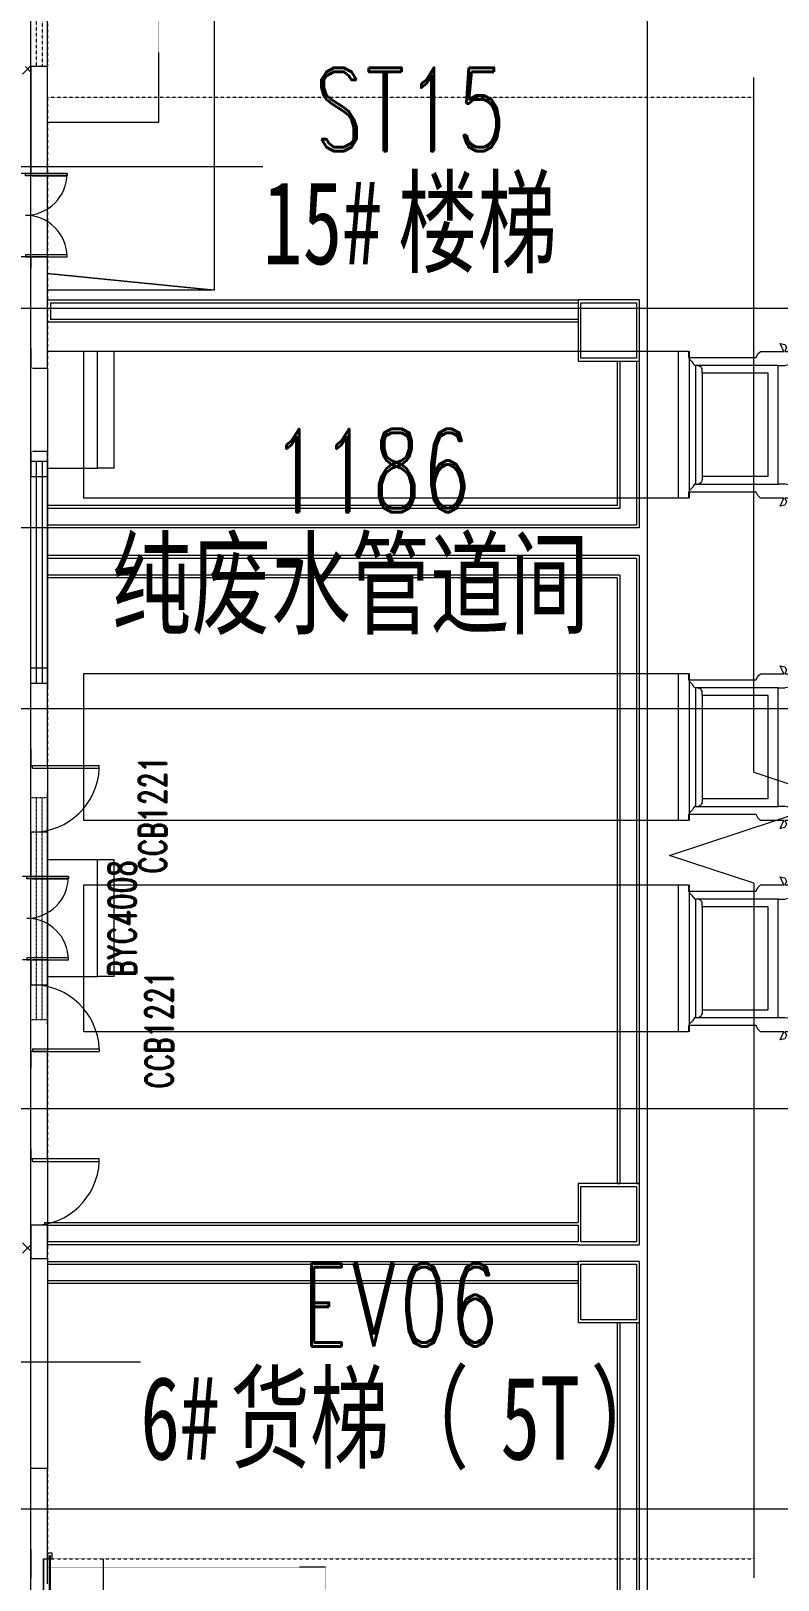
# Model space of a CAD drawing. Header units: millimetres. Extents: x -76632 to 443185, y -33181 to 192400.
# Drawn here: x 292800 to 306248, y 13118 to 40990 of the extents above; entities that cross this region are included whole.
import ezdxf

# ---------------------------------------------------------------- set-up
doc = ezdxf.new("R2010")
doc.units = ezdxf.units.MM
for name, pattern in [('1_1', [2, 1, -1]), ('Dash', [6.35, 3.175, -3.175]), ('DASH-2', [1.6, 0.8, -0.8]), ('划线', [6.36, 3.18, -3.18]), ('划线 1mm', [2, 1, -1]), ('架空线', [3.97, 2.38, -1.59]), ('轴网线', [22.04, 18.38, -1.83, 0, -1.83])]:
    doc.linetypes.add(name, pattern=pattern)
doc.layers.get('0').update_dxf_attribs({"color": 8})
for name, color, linetype, lineweight in [('A-ANNO-NOTE', 8, 'Continuous', 5), ('A-AREA-IDEN', 8, 'Continuous', 9), ('A-DETL', 8, 'Continuous', 18), ('A-DETL-THIN', 8, 'Continuous', 5), ('A-DOOR', 8, 'Continuous', 5), ('A-DOOR-IDEN', 8, 'Continuous', 9), ('A-DOOR-OPNG', 8, 'Continuous', 5), ('A-GENM', 8, 'Continuous', 5), ('A-GLAZ', 8, 'Continuous', 5), ('A-GLAZ-HDLN', 8, '划线', 5), ('A-GLAZ-IDEN', 8, 'Continuous', 9), ('A-WALL', 8, 'Continuous', 5), ('A-WALL-FNSH', 8, 'Continuous', 9), ('A-WALL-PATT', 8, 'Continuous', 9), ('Q-CASE', 8, '1_1', 5), ('Q-SPCQ', 8, 'Continuous', 5), ('S-BEAM', 8, 'Continuous', 5), ('S-FNDN', 8, 'Continuous', 5), ('S-GRID', 8, 'Continuous', 9), ('S-STRS', 8, 'Continuous', 5)]:
    doc.layers.add(name, color=color, linetype=linetype, lineweight=lineweight)
doc.styles.add('RomanD', font='romand__.ttf', dxfattribs={"width": 0.7, "height": 1500})
doc.styles.add('RomanD_1', font='romand__.ttf', dxfattribs={"width": 0.7, "height": 500})
doc.styles.add('仿宋_2', font='simfang.ttf', dxfattribs={"width": 0.7, "height": 1500})

# ---------------------------------------------------------------- blocks, each defined once
blk = doc.blocks.new('符号_剖断线 - 符号_剖断线-938981-LAY-1F-1_500-A')
at = {"layer": 'A-ANNO-NOTE', "color": 91, "lineweight": 18, "true_color": 0x77ff77}
for p, q in [((-1.992, 0), (-0.996, 3.038)), ((-0.996, 3.038), (1.004, -2.993)), ((-1.992, 0), (-26.992, 0)), ((2.008, 0), (27.008, 0)), ((2.008, 0), (1.004, -2.993))]:
    blk.add_line(p, q, dxfattribs=at)
blk = doc.blocks.new('X-AR-F3-00-W-003_HLP2_rvt-1-LAY-1F-1_500-A')
at = {"layer": 'A-DETL', "color": 254, "linetype": 'Dash', "lineweight": 5, "true_color": 0xdddddd}
for p, q in [((293100, 39800), (305800, 39800)), ((293100, 39800), (293100, 13500)), ((293100, 13500), (305800, 13500))]:
    blk.add_line(p, q, dxfattribs=at)
at = {"color": 8, "lineweight": 5, "true_color": 0x777777, "xscale": 500, "yscale": 500, "zscale": 500, "rotation": 89.9999999999999}
blk.add_blockref('符号_剖断线 - 符号_剖断线-938981-LAY-1F-1_500-A', (305811, 26650), dxfattribs=at)
blk = doc.blocks.new('单扇平开门1 - CCB1221-3602038-LAY-1F-1_500-A')
at = {"layer": 'A-DOOR'}
for p, q in [((550, 1080), (600, 1080)), ((550, -120), (550, 1080)), ((600, -120), (600, 1080)), ((550, -120), (600, -120))]:
    blk.add_line(p, q, dxfattribs=at)
blk.add_arc((600, -119), 1200, 92.388, 180, dxfattribs=at)
blk = doc.blocks.new('门-上方带亮子 - GM1530_B_-4887992-LAY-1F-1_500-A')
at = {"layer": 'A-DOOR'}
for p, q in [((-750, 0), (-750, -750)), ((-710, 0), (-750, 0)), ((-710, -750), (-710, 0)), ((710, -750), (710, 0)), ((710, 0), (750, 0)), ((750, 0), (750, -750)), ((-750, -125), (-750, -350)), ((-710, -350), (-710, -125)), ((710, -125), (710, -350)), ((750, -350), (750, -125)), ((-750, -350), (-750, -550)), ((-750, -550), (-750, -750)), ((-710, -550), (-710, -350)), ((-710, -750), (-710, -550)), ((710, -350), (710, -550)), ((710, -550), (710, -750)), ((750, -550), (750, -350)), ((750, -750), (750, -550)), ((-750, -750), (-710, -750)), ((-750, -750), (-710, -750)), ((750, -750), (710, -750)), ((710, -750), (750, -750))]:
    blk.add_line(p, q, dxfattribs=at)
for centre, start, end in [((-750, 0), 270, 360), ((750, 0), 180, 270)]:
    blk.add_arc(centre, 750, start, end, dxfattribs=at)
at = {"layer": 'A-DOOR-OPNG'}
for p, q in [((-750, -100), (-750, 100)), ((750, -100), (750, 100))]:
    blk.add_line(p, q, dxfattribs=at)
blk = doc.blocks.new('机动车-大型货车 - LH-A-机动车-大型货车-1174524-LAY-1F-1_500-A')
at = {"layer": 'A-GENM'}
for p, q in [((1065, 4833), (-1065, 4833)), ((-1065, 4833), (-1065, 4678)), ((-863, 4986), (863, 4986)), ((1065, 4678), (1065, 4833)), ((-1321, 4418), (-1321, 4527)), ((-1126, 4666), (1126, 4666)), ((-1065, 4678), (1065, 4678)), ((1321, 4527), (1321, 4418)), ((-1464, 4336), (-1447, 4422)), ((-1321, 4403), (-1464, 4336)), ((-1447, 4422), (-1388, 4450)), ((-1388, 4450), (-1321, 4418)), ((-1321, 3982), (-1321, 4403)), ((-1065, 4298), (-1065, 4418)), ((1067, 4298), (-1065, 4298)), ((-1065, 4298), (-1065, 2814)), ((1065, 4298), (1065, 4418)), ((1067, 2814), (1067, 4298)), ((1321, 4418), (1388, 4450)), ((1321, 4403), (1321, 3982)), ((1464, 4336), (1321, 4403)), ((1388, 4450), (1447, 4422)), ((1447, 4422), (1464, 4336)), ((-1274, 3935), (-1321, 3982)), ((-1210, 3904), (-1274, 3935)), ((-1210, 2684), (-1210, 3904)), ((926, 4119), (-926, 4119)), ((-926, 4119), (-926, 2932)), ((926, 2932), (926, 4119)), ((1274, 3935), (1210, 3904)), ((1210, 3904), (1210, 2684)), ((1321, 3982), (1274, 3935)), ((-1065, 2814), (1067, 2814)), ((-926, 2932), (-991, 2932)), ((-926, 2932), (926, 2932)), ((926, 2932), (991, 2932)), ((-1323, 2696), (1323, 2696)), ((-1323, 2684), (-1210, 2684)), ((-1323, -8197), (-1323, 2684)), ((-1126, 2756), (-1186, 2696)), ((-1087, 2782), (-1126, 2756)), ((1087, 2782), (1126, 2756)), ((1126, 2756), (1186, 2696)), ((1210, 2684), (1323, 2684)), ((1323, 2684), (1323, -8197)), ((-1323, 2503), (1323, 2503)), ((1323, -8197), (-1323, -8197))]:
    blk.add_line(p, q, dxfattribs=at)
for centre, radius, start, end in [((-863, 4527), 458, 90, 180), ((-4571, 3721), 3572, 11.033, 18.6917), ((863, 4527), 458, 360, 90), ((4571, 3721), 3572, 161.3083, 168.967), ((-1094, 2810), 29.1, 282.5858, 7.4142), ((-925, 2829), 141, 150, 186.2339), ((-991, 2867), 65, 90, 150), ((991, 2867), 65, 30, 90), ((925, 2829), 141, 353.7661, 30), ((1094, 2810), 29.1, 172.5858, 257.4142)]:
    blk.add_arc(centre, radius, start, end, dxfattribs=at)
blk = doc.blocks.new('混凝土雨棚1 - 混凝土雨棚-300mm-2000 2-4373710-LAY-1F-1_500-A')
at = {"layer": 'Q-CASE'}
for p, q in [((34062.5, 2000), (-34062.5, 2000)), ((34062.5, 0), (34062.5, 2000))]:
    blk.add_line(p, q, dxfattribs=at)
blk = doc.blocks.new('坡道 - 坡道-2737593-LAY-1F-1_500-A')
at = {"layer": 'Q-SPCQ'}
for p, q in [((-3237, -3000), (-2937, 0)), ((-3237, -3000), (-3237, 0)), ((-3237, -3000), (-3237, 0)), ((-2937, 0), (-3237, -3000)), ((-2597, 0), (-1177, 0)), ((-2597, 0), (-1177, 0)), ((787, 0), (2287, 0)), ((787, 0), (2287, 0)), ((2937, 0), (3237, -3000)), ((3237, -3000), (2937, 0)), ((3237, 0), (3237, -3000)), ((3237, 0), (3237, -3000)), ((3237, -3000), (-3237, -3000)), ((3237, -3000), (-3237, -3000))]:
    blk.add_line(p, q, dxfattribs=at)
blk = doc.blocks.new('单扇平开门1 - CCB1221-3601983-LAY-1F-1_500-A')
at = {"layer": 'A-DOOR'}
for p, q in [((550, 120), (600, 120)), ((550, 120), (550, -1080)), ((600, 120), (600, -1080)), ((550, -1080), (600, -1080))]:
    blk.add_line(p, q, dxfattribs=at)
blk.add_arc((600, 119), 1200, 180, 267.612, dxfattribs=at)
blk = doc.blocks.new('外墙卷帘门 - JLM5340-V80-LAY-1F-1_500-A')
at = {"layer": 'A-DOOR', "linetype": '划线 1mm'}
for p, q in [((-2650, 1150), (2650, 1150)), ((-2650, 75), (-2650, 1150)), ((2650, 1150), (2650, 75)), ((-2650, 75), (2650, 75))]:
    blk.add_line(p, q, dxfattribs=at)
at = {"layer": 'A-DOOR'}
for p, q in [((-2750, 230), (-2750, 150)), ((-2650, 230), (-2750, 230)), ((-2750, 150), (-2650, 150)), ((2700, 200), (-2700, 200)), ((-2700, 200), (-2700, 180)), ((-2700, 180), (2700, 180)), ((-2650, 150), (-2650, 230)), ((-2650, 75), (-2650, 175)), ((-2650, 175), (2650, 175)), ((2650, 75), (-2650, 75)), ((2750, 230), (2650, 230)), ((2650, 230), (2650, 150)), ((2650, 175), (2650, 75)), ((2650, 150), (2750, 150)), ((2700, 180), (2700, 200)), ((2750, 150), (2750, 230))]:
    blk.add_line(p, q, dxfattribs=at)
blk = doc.blocks.new('混凝土雨棚1 - 混凝土雨棚-500x5500-4382462-LAY-1F-1_500-A')
at = {"layer": 'Q-CASE'}
for p, q in [((-677, 5000), (-6925, 5000)), ((-6925, 5000), (-6925, 0)), ((6921, 5000), (-677, 5000)), ((6925, 900), (6925, 5000)), ((6925, 0), (6925, 900))]:
    blk.add_line(p, q, dxfattribs=at)
blk = doc.blocks.new('双扇平开外门_带观察窗 - GM1530_A_-4335688-LAY-1F-1_500-A')
at = {"layer": 'A-DOOR'}
for p, q in [((-750, 0), (-750, 750)), ((-750, 750), (-710, 750)), ((-750, 750), (-750, 600)), ((-710, 750), (-750, 750)), ((-750, 600), (-750, 400)), ((-710, 750), (-710, 0)), ((-710, 600), (-710, 750)), ((-710, 400), (-710, 600)), ((750, 750), (710, 750)), ((710, 750), (710, 0)), ((750, 750), (710, 750)), ((710, 750), (710, 600)), ((710, 600), (710, 400)), ((750, 0), (750, 750)), ((750, 600), (750, 750)), ((750, 400), (750, 600)), ((-750, 400), (-750, 100)), ((-710, 100), (-710, 400)), ((710, 400), (710, 100)), ((750, 100), (750, 400)), ((-710, 0), (-750, 0)), ((710, 0), (750, 0))]:
    blk.add_line(p, q, dxfattribs=at)
for centre, start, end in [((-750, 0), 0, 90), ((750, 0), 90, 180)]:
    blk.add_arc(centre, 750, start, end, dxfattribs=at)
at = {"layer": 'A-DOOR-OPNG'}
for p, q in [((-750, 75), (-750, -75)), ((750, 75), (750, -75))]:
    blk.add_line(p, q, dxfattribs=at)
blk = doc.blocks.new('百叶窗-带贴面 - BYC4008-4660751-LAY-1F-1_500-A')
at = {"layer": 'A-GLAZ'}
for p, q in [((-2069, 250), (2091, 250)), ((2091, 250), (-2069, 250))]:
    blk.add_line(p, q, dxfattribs=at)
at = {"layer": 'A-GLAZ', "linetype": 'DASH-2'}
for p, q in [((-1989, -50), (-1989, 250)), ((2011, 250), (-1989, 250)), ((2011, 150), (-1989, 150)), ((2011, 50), (-1989, 50)), ((2011, -50), (2011, 250)), ((2011, -50), (-1989, -50))]:
    blk.add_line(p, q, dxfattribs=at)
blk = doc.blocks.new('百叶窗-带贴面 - BYC4008-4825973-LAY-1F-1_500-A')
at = {"layer": 'A-GLAZ'}
for p, q in [((-2069, 250), (2091, 250)), ((2091, 250), (-2069, 250)), ((-1989, -50), (-1989, 250)), ((-1989, 250), (2011, 250)), ((-1989, 150), (2011, 150)), ((2011, 50), (-1989, 50)), ((2011, 250), (2011, -50)), ((1736, -50), (-1989, -50))]:
    blk.add_line(p, q, dxfattribs=at)
blk = doc.blocks.new('单扇窗- 上开 - C1512-4891592-LAY-1F-1_500-A')
at = {"layer": 'A-GLAZ-HDLN'}
for p, q in [((-750, -149), (-750, 151)), ((-750, 151), (750, 151)), ((-750, 51), (750, 51)), ((750, 151), (750, -149)), ((750, -49), (-750, -49)), ((750, -149), (-750, -149))]:
    blk.add_line(p, q, dxfattribs=at)

msp = doc.modelspace()

# ---------------------------------------------------------------- hatches: boundary and pattern name
at = {"layer": 'A-WALL-PATT', "lineweight": 5, "transparency": 33554687}
h = msp.add_hatch(dxfattribs=at)
h.set_pattern_fill('FP_11', color=256, style=0, pattern_type=2)
h.set_pattern_definition([(45, (-4e-09, 0), (-1060.66, 1060.66), []), (135, (-4e-09, 0), (-1060.66, -1060.66), [])])
h.paths.add_polyline_path([(292800, 13300), (292800, 13675), (292650, 13675), (292650, 13300)], flags=0)
h.paths.add_polyline_path([(292650, 18900), (292800, 18900), (292800, 19500), (292650, 19500), (292650, 19100)], flags=0)
h.paths.add_polyline_path([(292650, 20700), (292800, 20700), (292800, 20875), (292650, 20875)], flags=0)
h.paths.add_polyline_path([(292800, 22325), (292800, 22625), (292650, 22625), (292650, 22325), (292776.6, 22325)], flags=0)
h.paths.add_polyline_path([(292650, 23825), (292800, 23825), (292800, 24275), (292650, 24275)], flags=0)
h.paths.add_polyline_path([(292800, 25775), (292800, 26575), (292650, 26575), (292650, 25775)], flags=0)
h.paths.add_polyline_path([(292800, 27775), (292800, 28075), (292650, 28075), (292650, 27775)], flags=0)
h.paths.add_polyline_path([(292800, 32975), (292800, 33425), (292650, 33425), (292650, 32975)], flags=0)
h.paths.add_polyline_path([(292650, 34925), (292800, 34925), (292800, 35275), (292650, 35275)], flags=0)
h.paths.add_polyline_path([(292800, 39300), (292800, 40350), (292650, 40350), (292650, 39300)], flags=0)
h.paths.add_polyline_path([(292650, 41850), (292800, 41850), (292800, 42475), (292650, 42475)], flags=0)
h.paths.add_polyline_path([(292650, 43925), (292800, 43925), (292800, 44225), (292650, 44225)], flags=0)
h.paths.add_polyline_path([(292800, 45425), (292800, 48175), (292650, 48175), (292650, 45425)], flags=0)
h.paths.add_polyline_path([(292650, 49375), (292800, 49375), (292800, 49675), (292650, 49675)], flags=0)
h.paths.add_polyline_path([(292800, 51125), (292800, 51425), (292650, 51425), (292650, 51125), (292778, 51125)], flags=0)
h.paths.add_polyline_path([(292800, 52625), (292800, 55375), (292650, 55375), (292650, 52625)], flags=0)
h.paths.add_polyline_path([(292650, 56575), (292800, 56575), (292800, 56875), (292650, 56875)], flags=0)
h.paths.add_polyline_path([(292800, 58325), (292800, 58625), (292650, 58625), (292650, 58325), (292778, 58325)], flags=0)
h.paths.add_polyline_path([(292800, 59825), (292800, 62575), (292650, 62575), (292650, 59825)], flags=0)
h.paths.add_polyline_path([(292650, 63775), (292800, 63775), (292800, 64075), (292650, 64075)], flags=0)
h.paths.add_polyline_path([(292800, 65525), (292800, 65825), (292650, 65825), (292650, 65525), (292672, 65525)], flags=0)
h.paths.add_polyline_path([(292800, 67025), (292800, 69775), (292650, 69775), (292650, 67025)], flags=0)
h.paths.add_polyline_path([(292800, 70975), (292800, 71275), (292650, 71275), (292650, 70975)], flags=0)
h.paths.add_polyline_path([(292800, 72725), (292800, 73025), (292650, 73025), (292650, 72725), (292778, 72725)], flags=0)
h.paths.add_polyline_path([(292650, 74225), (292800, 74225), (292800, 74700), (292650, 74700)], flags=0)
h.paths.add_polyline_path([(292650, 77700), (292800, 77700), (292800, 78475), (292650, 78475)], flags=0)

# ---------------------------------------------------------------- linework, layer by layer
at = {"layer": 'A-AREA-IDEN', "lineweight": 18, "transparency": 33554687}
for p, q in [((290436.2, 38547.1), (296975.7, 38554.6)), ((290962.5, 32056.6), (294255.1, 32056.6)), ((287458.1, 17045.9), (294769.2, 17045.9))]:
    msp.add_line(p, q, dxfattribs=at)
at = {"layer": 'A-DETL-THIN', "transparency": 33554687}
msp.add_line((303900, 6200), (303900, 156800.1), dxfattribs=at)
at = {"layer": 'A-WALL', "lineweight": 9, "transparency": 33554687}
for p, q in [((292800, 40350), (292800, 39300)), ((292800, 35275), (292800, 34925)), ((292800, 33425), (292800, 32975)), ((292800, 28075), (292800, 27775)), ((292800, 26575), (292800, 25775)), ((292800, 24275), (292800, 23825)), ((292800, 22625), (292800, 22325)), ((292800, 20875), (292800, 20700)), ((292800, 19500), (292800, 18900)), ((292800, 13675), (292800, 13300))]:
    msp.add_line(p, q, dxfattribs=at)
at = {"layer": 'A-WALL', "transparency": 33554687}
for p, q in [((293100, 34925), (293100, 33425)), ((293100, 32975), (293100, 29525)), ((292800, 26575), (292800, 27775)), ((293100, 27775), (293100, 26575)), ((293100, 25735), (293100, 24315)), ((292800, 22625), (292800, 23825)), ((293100, 23825), (293100, 22625)), ((292800, 19500), (292800, 20700)), ((293100, 20700), (293100, 19550)), ((293100, 18900), (293100, 15125))]:
    msp.add_line(p, q, dxfattribs=at)
at = {"layer": 'A-WALL-FNSH', "lineweight": 5, "transparency": 33554687}
for p, q in [((293100, 40350), (292825, 40350)), ((293100, 38425), (293100, 40350)), ((292800, 39300), (292800, 38425)), ((292825, 38425), (293100, 38425)), ((292800, 36925), (292800, 36725)), ((293100, 36925), (292825, 36925)), ((293100, 34925), (293100, 36925)), ((292825, 34925), (293100, 34925)), ((293100, 33425), (292825, 33425)), ((293100, 32975), (293100, 33425)), ((292800, 32975), (293100, 32975)), ((293100, 29525), (292800, 29525)), ((293100, 27775), (293100, 29525)), ((292800, 27775), (293100, 27775)), ((293100, 26575), (292800, 26575)), ((293100, 25775), (293100, 26575)), ((292825, 25775), (293100, 25775)), ((293100, 24275), (292825, 24275)), ((293100, 23825), (293100, 24275)), ((292800, 23825), (293100, 23825)), ((293100, 22625), (292800, 22625)), ((293100, 20700), (293100, 22625)), ((292800, 20700), (293100, 20700)), ((293100, 19500), (292800, 19500)), ((293100, 18900), (293100, 19500)), ((292800, 18900), (293100, 18900)), ((293100, 15125), (292800, 15125)), ((293100, 13050), (293100, 15125)), ((292800, 13300), (292800, 13150))]:
    msp.add_line(p, q, dxfattribs=at)
at = {"layer": 'S-BEAM', "transparency": 33554687}
for p, q in [((293100, 36150), (302650, 36150)), ((293150, 36100), (293150, 35800)), ((293150, 36100), (302650, 36100)), ((302650, 36150), (302650, 36100)), ((302650, 35750), (293100, 35750)), ((302650, 35800), (293150, 35800)), ((302650, 35800), (302650, 35750)), ((303350, 35049.5), (303400, 35049.5)), ((303350, 35049.5), (303350, 32450)), ((303400, 35049.5), (303700, 35049.5)), ((303400, 35049.5), (303400, 32400)), ((303700, 35049.5), (303750, 35049.5)), ((303700, 35049.5), (303700, 32100)), ((303750, 35049.5), (303750, 32050)), ((303350, 32450), (293100, 32450)), ((303400, 32400), (293100, 32400)), ((303700, 32100), (293100, 32100)), ((303750, 32050), (293100, 32050)), ((303750, 31550), (293100, 31550)), ((303700, 31500), (293100, 31500)), ((303700, 31500), (303700, 20250)), ((303750, 31550), (303750, 20250)), ((303400, 31200), (293100, 31200)), ((303350, 31150), (293100, 31150)), ((303350, 31150), (303350, 20250)), ((303400, 31200), (303400, 20250)), ((303350, 20250), (303400, 20250)), ((303700, 20250), (303750, 20250)), ((293050.5, 19500), (293050.5, 19550)), ((293050.5, 19550), (302650, 19550)), ((293100.5, 19500), (293100.5, 19200)), ((293100.5, 19500), (302650, 19500)), ((302650, 19150), (293100, 19150)), ((302650, 19200), (293100.5, 19200)), ((293100, 18850), (302649.5, 18850)), ((293100.5, 18800), (293100.5, 18500)), ((293100.5, 18800), (302649.5, 18800)), ((302649.5, 18800), (302649.5, 18850)), ((302649.5, 18800), (302649.5, 18500)), ((302649.5, 18450), (293100, 18450)), ((302649.5, 18500), (293100.5, 18500)), ((302649.5, 18450), (302649.5, 18500)), ((303350, 17749.5), (303400, 17749.5)), ((303350, 17749.5), (303350, 8500.5)), ((303400, 17749.5), (303700, 17749.5)), ((303400, 17749.5), (303400, 8500.5)), ((303700, 17749.5), (303750, 17749.5)), ((303700, 17749.5), (303700, 8500.5)), ((303750, 17749.5), (303750, 8500.5))]:
    msp.add_line(p, q, dxfattribs=at)
at = {"layer": 'S-FNDN', "transparency": 33554687}
for p, q in [((303750, 36150), (302650, 36150)), ((302650, 36150), (302650, 35050)), ((302700, 35100), (302700, 36100)), ((302700, 36100), (303700, 36100)), ((303700, 36100), (303700, 35100)), ((303750, 36150), (303750, 35050)), ((302650, 35050), (303750, 35050)), ((303700, 35100), (302700, 35100)), ((303350, 20250), (302650, 20250)), ((302650, 20250), (302650, 19550)), ((302700, 19200), (302700, 20200)), ((302700, 20200), (303700, 20200)), ((303400, 20250), (303350, 20250)), ((303700, 20250), (303400, 20250)), ((303750, 20250), (303700, 20250)), ((303700, 20200), (303700, 19200)), ((303750, 20250), (303750, 19150)), ((302650, 19500), (302650, 19200)), ((302650, 19150), (303750, 19150)), ((303700, 19200), (302700, 19200)), ((303750, 18850), (302650, 18850)), ((302650, 18850), (302650, 17750)), ((302700, 17800), (302700, 18800)), ((302700, 18800), (303700, 18800)), ((303700, 18800), (303700, 17800)), ((303750, 18850), (303750, 17750)), ((302650, 17750), (303750, 17750)), ((303700, 17800), (302700, 17800))]:
    msp.add_line(p, q, dxfattribs=at)
at = {"layer": 'S-GRID', "linetype": '轴网线', "transparency": 33554687}
for p, q in [((292800, -17706.2), (292800, 174400)), ((-16000, 36000), (308800, 36000)), ((-16000, 28800), (308800, 28800)), ((-16000, 21600), (308800, 21600)), ((-16000, 14400), (308800, 14400))]:
    msp.add_line(p, q, dxfattribs=at)
at = {"layer": 'S-STRS', "transparency": 33554687}
for p, q in [((294000, 35225), (293100, 35225)), ((294000, 33125), (294000, 35225)), ((294300, 35225), (294000, 35225)), ((294300, 33125), (294300, 35225)), ((293100, 33125), (294000, 33125)), ((294300, 33125), (294000, 33125)), ((294000, 26075), (293100, 26075)), ((294000, 23975), (294000, 26075)), ((294300, 26075), (294000, 26075)), ((294300, 23975), (294300, 26075)), ((293100, 23975), (294000, 23975)), ((294300, 23975), (294000, 23975))]:
    msp.add_line(p, q, dxfattribs=at)
at = {"layer": 'S-STRS', "linetype": '架空线', "transparency": 33554687}
for p, q in [((294000, 33125), (294000, 35225)), ((294300, 33125), (294300, 35225)), ((294000, 23975), (294000, 26075)), ((294300, 23975), (294300, 26075))]:
    msp.add_line(p, q, dxfattribs=at)

# ---------------------------------------------------------------- block references
at = {"lineweight": 5, "transparency": 33554687}
msp.add_blockref('X-AR-F3-00-W-003_HLP2_rvt-1-LAY-1F-1_500-A', (0, 0), dxfattribs=at)
at = {"layer": 'A-DOOR', "transparency": 33554687}
for name, p, rotation in [('门-上方带亮子 - GM1530_B_-4887992-LAY-1F-1_500-A', (292700, 37675), 90), ('单扇平开门1 - CCB1221-3601983-LAY-1F-1_500-A', (292950, 27175), 90), ('双扇平开外门_带观察窗 - GM1530_A_-4335688-LAY-1F-1_500-A', (292725, 25025), 270), ('单扇平开门1 - CCB1221-3602038-LAY-1F-1_500-A', (292950, 23225), 270), ('单扇平开门1 - CCB1221-3601983-LAY-1F-1_500-A', (292950, 20100), 90), ('外墙卷帘门 - JLM5340-V80-LAY-1F-1_500-A', (292950, 10850), 270)]:
    msp.add_blockref(name, p, dxfattribs=dict(at, rotation=rotation))
at = {"layer": 'A-GENM', "transparency": 33554687, "rotation": 270}
for name, p in [('混凝土雨棚1 - 混凝土雨棚-300mm-2000 2-4373710-LAY-1F-1_500-A', (293100, 73412.5)), ('机动车-大型货车 - LH-A-机动车-大型货车-1174524-LAY-1F-1_500-A', (301950, 33904.3)), ('机动车-大型货车 - LH-A-机动车-大型货车-1174524-LAY-1F-1_500-A', (301950, 28104.3)), ('机动车-大型货车 - LH-A-机动车-大型货车-1174524-LAY-1F-1_500-A', (301950, 24304.3)), ('混凝土雨棚1 - 混凝土雨棚-500x5500-4382462-LAY-1F-1_500-A', (293100, 6425))]:
    msp.add_blockref(name, p, dxfattribs=at)
at = {"layer": 'A-GLAZ', "transparency": 33554687, "rotation": 270}
for name, p in [('单扇窗- 上开 - C1512-4891592-LAY-1F-1_500-A', (292948.9, 41100)), ('百叶窗-带贴面 - BYC4008-4825973-LAY-1F-1_500-A', (292850, 31261.4)), ('百叶窗-带贴面 - BYC4008-4660751-LAY-1F-1_500-A', (292850, 25211.4))]:
    msp.add_blockref(name, p, dxfattribs=at)
at = {"layer": 'Q-SPCQ', "transparency": 33554687, "rotation": 90}
msp.add_blockref('坡道 - 坡道-2737593-LAY-1F-1_500-A', (293100, 39562.5), dxfattribs=at)

# ---------------------------------------------------------------- texts
at = {"layer": 'A-AREA-IDEN', "transparency": 33554687, "char_height": 1500, "attachment_point": 1}
for s, insert, width, style in [('ST15', (297895, 40328.3), 4657.804, 'RomanD'), ('楼梯', (299406.6, 38294.1), 3928.269, '仿宋_2'), ('15#', (296975.7, 38294.1), 2946.202, '仿宋_2'), ('1186', (297132.6, 33830.3), 4826.159, 'RomanD'), ('纯废水管道间', (294255.1, 31796.1), 11784.806, '仿宋_2'), ('EV06', (297669.5, 18819.6), 4770.041, 'RomanD'), ('货梯（', (296389.8, 16785.4), 5892.403, '仿宋_2'), ('\\f仿宋|b0|i0|c134|p49|;\\W.7;）', (302872.1, 16785.4), 1964.134, '仿宋_2'), ('6#', (294769.2, 16785.4), 1964.134, '仿宋_2'), ('5T', (301251.5, 16785.4), 1964.134, '仿宋_2')]:
    msp.add_mtext(s, dxfattribs=dict(at, insert=insert, width=width, style=style))
at = {"layer": 'A-DOOR-IDEN', "transparency": 33554687, "char_height": 500, "width": 3002.32, "attachment_point": 1, "rotation": 90, "style": 'RomanD_1'}
for insert in [(294742, 25826.2), (294857.6, 21957.9)]:
    msp.add_mtext('CCB1221', dxfattribs=dict(at, insert=insert))
at = {"layer": 'A-GLAZ-IDEN', "transparency": 33554687, "insert": (294190.9, 23973.2), "char_height": 500, "width": 2946.202, "attachment_point": 1, "rotation": 90, "style": 'RomanD_1'}
msp.add_mtext('BYC4008', dxfattribs=at)

doc.saveas('drawing.dxf')
